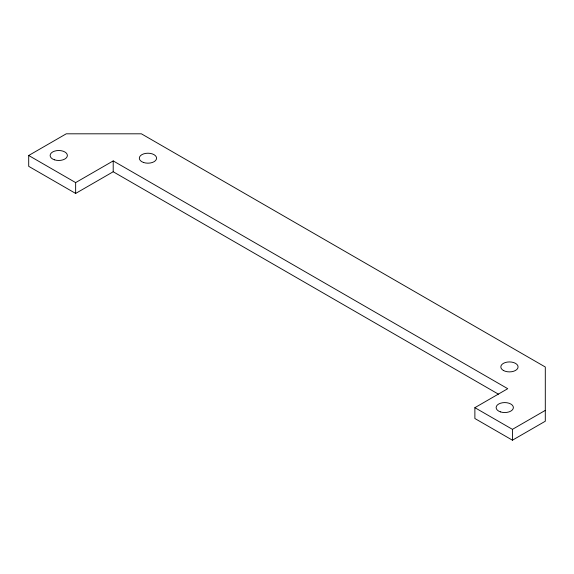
<?xml version="1.0" encoding="UTF-8"?>
<svg xmlns="http://www.w3.org/2000/svg" width="574" height="574" viewBox="0 0 574 574"><rect width="100%" height="100%" fill="white"/><g stroke="black" fill="none" stroke-linecap="round" stroke-linejoin="round"><path stroke-width="0.86" d="M28.7 155.489L66.261 133.807L141.376 133.807L545.3 367.008L545.3 421.223L512.439 440.193L474.877 418.511L474.877 407.669L507.739 388.691L113.207 160.914L75.646 182.597L28.7 155.489L28.7 166.331L75.646 193.438L113.207 171.755L498.419 394.159M474.877 407.669L512.439 429.352L545.3 410.381M512.439 429.352L512.439 440.193M113.207 160.914L113.207 171.755M75.646 182.597L75.646 193.438M500.435 411.881A8.632 4.987 0 0 0 513.378 407.569A8.632 4.987 0 0 0 500.435 403.249A8.632 4.987 0 0 0 500.435 411.881M54.43 159.809A8.632 4.987 0 0 0 67.38 155.489A8.632 4.987 0 0 0 54.43 151.177A8.632 4.987 0 0 0 54.43 159.809M503.341 370.431A8.632 4.987 0 0 0 517.784 368.199A8.632 4.987 0 0 0 507.208 362.094A8.632 4.987 0 0 0 503.341 370.431M143.629 162.514A8.632 4.987 0 0 0 156.58 158.202A8.632 4.987 0 0 0 143.629 153.882A8.632 4.987 0 0 0 143.629 162.514"/></g></svg>
